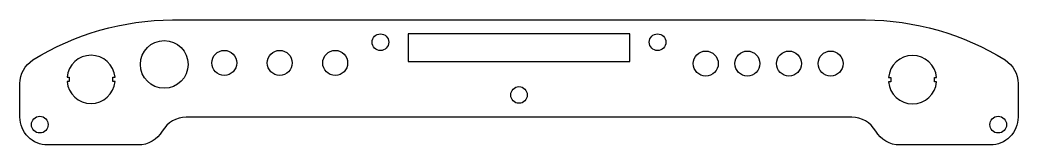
# Model space of a CAD drawing. Header units: inches. Extents: x 1.5 to 19.5, y 7.8 to 10.1.
import ezdxf

# ---------------------------------------------------------------- set-up
doc = ezdxf.new("R2010")
doc.units = ezdxf.units.IN
doc.header["$MEASUREMENT"] = 0

msp = doc.modelspace()

# ---------------------------------------------------------------- linework, layer by layer
for points in [[(16.75, 10.069, -0.140388), (19.265, 9.349, -0.258777), (19.5, 8.924), (19.5, 8.319, -0.414214), (19, 7.819), (17.366, 7.819, -0.267949), (16.933, 8.069, 0.267949), (16.5, 8.319), (4.5, 8.319, 0.267949), (4.067, 8.069, -0.267949), (3.634, 7.819), (2, 7.819, -0.414214), (1.5, 8.319), (1.5, 8.924, -0.258777), (1.735, 9.349, -0.140388), (4.25, 10.069)], [(3.215, 9.039, 0.913689), (2.349, 9.039), (2.388, 9.039), (2.388, 8.961), (2.349, 8.961, 0.913242), (3.215, 8.961), (3.176, 8.961), (3.176, 9.039)], [(17.204, 9.033), (17.204, 8.955), (17.164, 8.955, 0.913242), (18.031, 8.955), (17.991, 8.955), (17.991, 9.034), (18.031, 9.034, 0.913689), (17.164, 9.033)]]:
    msp.add_lwpolyline(points, format="xyb", close=True)
msp.add_lwpolyline([(8.5, 9.819), (8.5, 9.319), (12.5, 9.319), (12.5, 9.819)], close=True)
for centre, radius in [((8, 9.669), 0.15), ((13, 9.669), 0.15), ((4.102, 9.269), 0.43), ((5.185, 9.297), 0.225), ((6.185, 9.297), 0.225), ((7.185, 9.297), 0.225), ((13.869, 9.285), 0.225), ((14.619, 9.285), 0.225), ((15.369, 9.285), 0.225), ((16.119, 9.285), 0.225), ((10.5, 8.719), 0.15), ((1.858, 8.185), 0.15), ((19.142, 8.185), 0.15)]:
    msp.add_circle(centre, radius)

doc.saveas('drawing.dxf')
